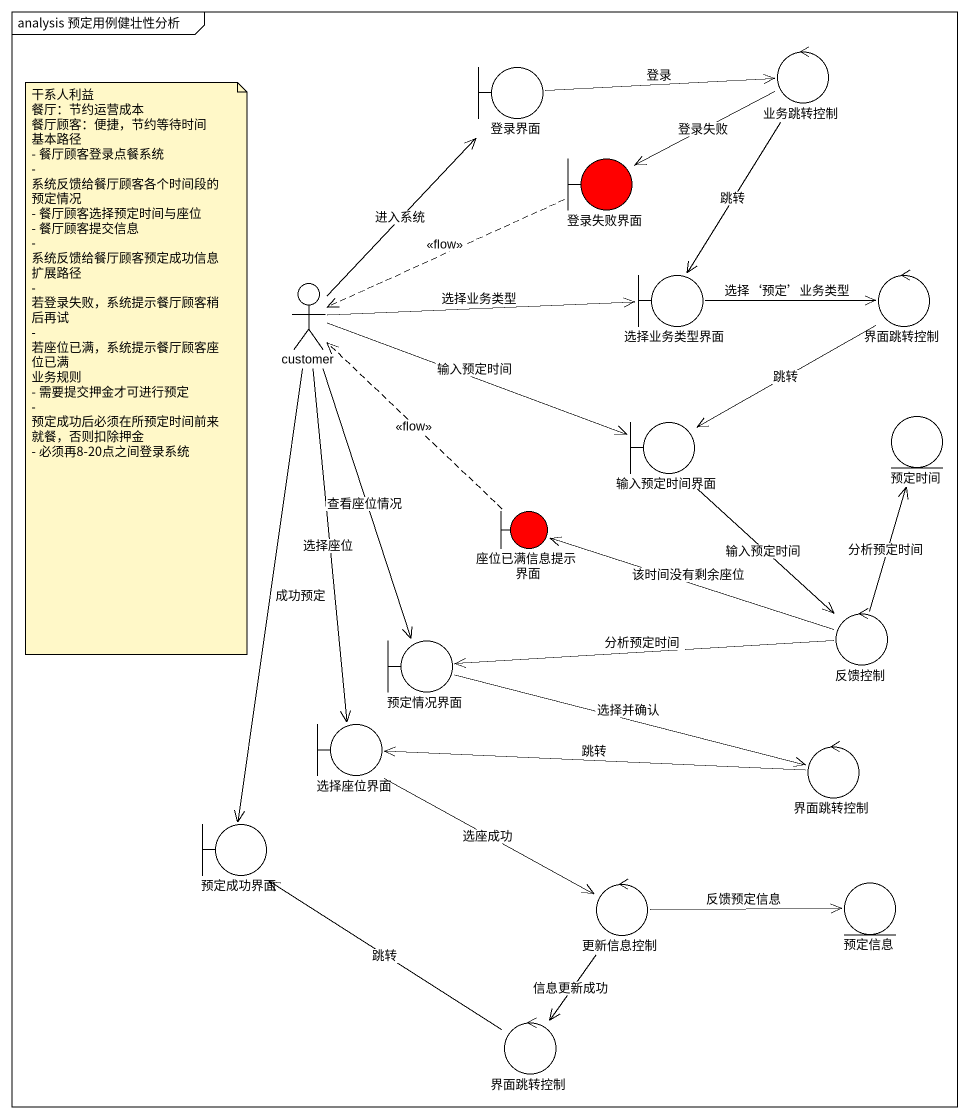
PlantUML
@startuml
mainframe analysis 预定用例健壮性分析
boundary 登录界面
control 业务跳转控制
boundary 登录失败界面 #FF0000
actor customer
boundary 选择业务类型界面
control 界面跳转控制
boundary 输入预定时间界面
entity 预定时间
boundary 座位已满信息提示界面 #FF0000
boundary 预定情况界面
control 反馈控制
boundary 选择座位界面
control "界面跳转控制" as 界面跳转控制_2
boundary 预定成功界面
control 更新信息控制
entity 预定信息
control "界面跳转控制" as 界面跳转控制_3
登录界面 -right-> 业务跳转控制 : 登录
业务跳转控制 -left-> 登录失败界面 : 登录失败
业务跳转控制 --> 选择业务类型界面 : 跳转
登录失败界面 .left.> customer : <<flow>>
customer -up-> 登录界面 : 进入系统
customer -right-> 选择业务类型界面 : 选择业务类型
customer -right-> 输入预定时间界面 : 输入预定时间
customer --> 预定情况界面 : 查看座位情况
customer --> 选择座位界面 : 选择座位
customer --> 预定成功界面 : 成功预定
选择业务类型界面 -right-> 界面跳转控制 : 选择‘预定’业务类型
界面跳转控制 --> 输入预定时间界面 : 跳转
输入预定时间界面 --> 反馈控制 : 输入预定时间
座位已满信息提示界面 .up.> customer : <<flow>>
预定情况界面 -right-> 界面跳转控制_2 : 选择并确认
反馈控制 -up-> 预定时间 : 分析预定时间
反馈控制 -left-> 座位已满信息提示界面 : 该时间没有剩余座位
反馈控制 -left-> 预定情况界面 : 分析预定时间
选择座位界面 --> 更新信息控制 : 选座成功
界面跳转控制_2 -left-> 选择座位界面 : 跳转
更新信息控制 -right-> 预定信息 : 反馈预定信息
更新信息控制 --> 界面跳转控制_3 : 信息更新成功
界面跳转控制_3 -up-> 预定成功界面 : 跳转
note as N1
  干系人利益
  餐厅：节约运营成本
  餐厅顾客：便捷，节约等待时间
  基本路径
  - 餐厅顾客登录点餐系统
  - 系统反馈给餐厅顾客各个时间段的预定情况
  - 餐厅顾客选择预定时间与座位
  - 餐厅顾客提交信息
  - 系统反馈给餐厅顾客预定成功信息
  扩展路径
  - 若登录失败，系统提示餐厅顾客稍后再试
  - 若座位已满，系统提示餐厅顾客座位已满
  业务规则
  - 需要提交押金才可进行预定
  - 预定成功后必须在所预定时间前来就餐，否则扣除押金
  - 必须再8-20点之间登录系统
end note
@enduml
